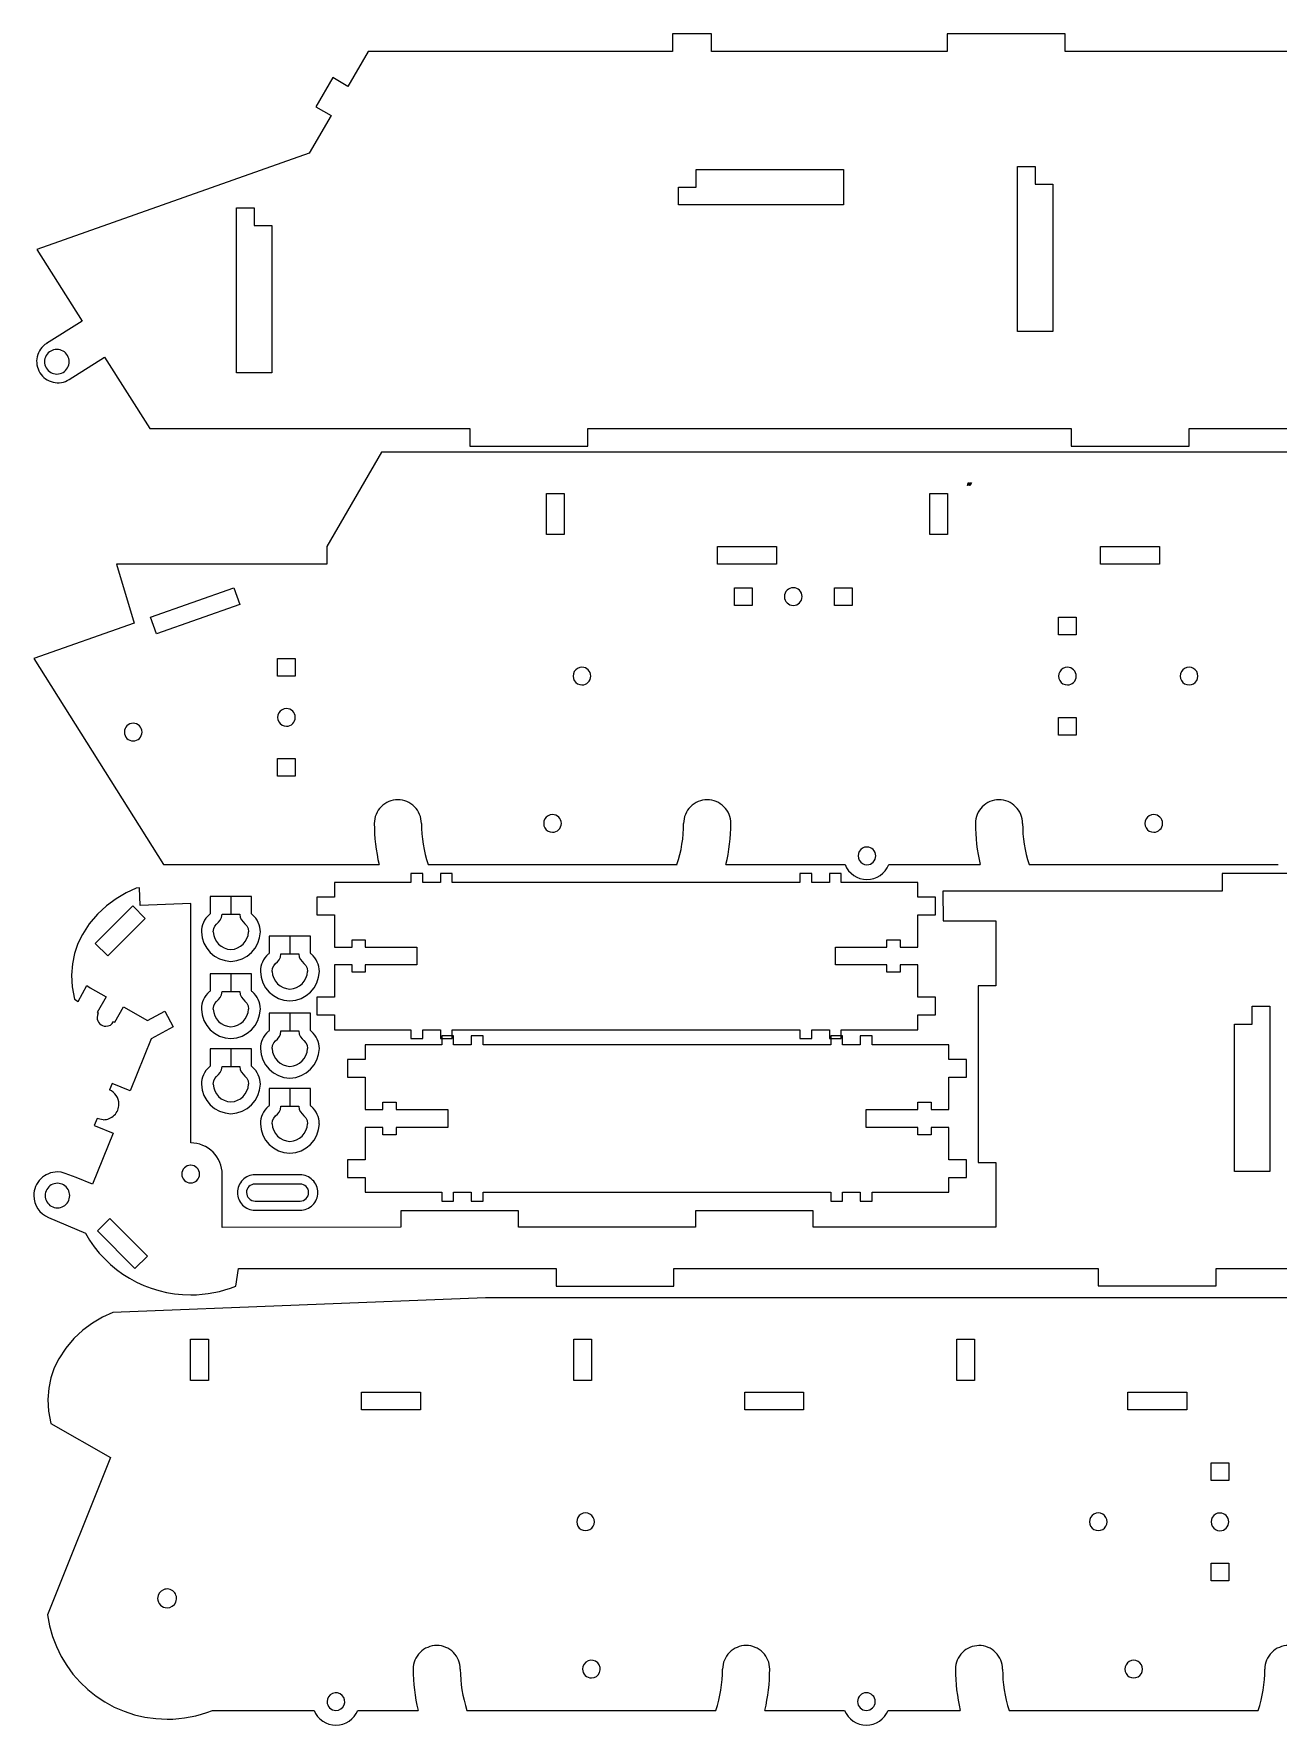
# Model space of a CAD drawing. Header units: millimetres. Extents: x -613 to 1214, y -641 to 836.
# Drawn here: x -611.4 to -294.7, y 291.6 to 722.1 of the extents above; entities that cross this region are included whole.
import ezdxf

# ---------------------------------------------------------------- set-up
doc = ezdxf.new("R2010")
doc.units = ezdxf.units.MM

msp = doc.modelspace()

# ---------------------------------------------------------------- linework, layer by layer
at = {"color": 7, "linetype": 'Continuous'}
for p, q in [((-438.9, 722.05), (-448.83, 722.05)), ((-448.83, 722.05), (-448.83, 717.55)), ((-438.9, 717.55), (-438.9, 722.05)), ((-348.9, 722.05), (-378.9, 722.05)), ((-378.9, 722.05), (-378.9, 717.55)), ((-348.9, 717.55), (-348.9, 722.05)), ((-526.29, 717.55), (-531.44, 708.66)), ((-448.83, 717.55), (-526.29, 717.55)), ((-378.9, 717.55), (-438.9, 717.55)), ((-277.85, 717.55), (-348.9, 717.55)), ((-535.33, 710.91), (-539.63, 703.48)), ((-531.44, 708.66), (-535.33, 710.91)), ((-539.63, 703.48), (-535.74, 701.23)), ((-535.74, 701.23), (-541.27, 691.67)), ((-541.27, 691.67), (-610.58, 667.18)), ((-442.83, 683.01), (-442.83, 687.51)), ((-442.83, 687.51), (-405.33, 687.51)), ((-405.33, 687.51), (-405.33, 678.51)), ((-361.08, 646.26), (-361.08, 688.26)), ((-361.08, 688.26), (-356.58, 688.26)), ((-356.58, 688.26), (-356.58, 683.76)), ((-447.33, 678.51), (-447.33, 683.01)), ((-447.33, 683.01), (-442.83, 683.01)), ((-356.58, 683.76), (-352.08, 683.76)), ((-352.08, 683.76), (-352.08, 646.26)), ((-559.83, 635.76), (-559.83, 677.76)), ((-559.83, 677.76), (-555.33, 677.76)), ((-555.33, 677.76), (-555.33, 673.26)), ((-405.33, 678.51), (-447.33, 678.51)), ((-555.33, 673.26), (-550.83, 673.26)), ((-550.83, 673.26), (-550.83, 635.76)), ((-610.58, 667.18), (-599.11, 648.93)), ((-599.11, 648.93), (-608.12, 643.24)), ((-352.08, 646.26), (-361.08, 646.26)), ((-352.08, 646.26), (-352.08, 646.26)), ((-602.4, 634.05), (-593.36, 639.78)), ((-593.36, 639.78), (-581.9, 621.56)), ((-550.83, 635.76), (-559.83, 635.76)), ((-581.9, 621.56), (-500.39, 621.56)), ((-500.39, 621.56), (-500.39, 617.07)), ((-470.38, 617.07), (-470.38, 621.56)), ((-470.38, 621.56), (-347.38, 621.56)), ((-347.38, 621.56), (-347.38, 617.07)), ((-317.38, 617.07), (-317.38, 621.56)), ((-317.38, 621.56), (-209.38, 621.56)), ((-500.39, 617.07), (-470.38, 617.07)), ((-347.38, 617.07), (-317.38, 617.07)), ((-522.88, 615.58), (-536.79, 591.57)), ((-161.38, 615.58), (-522.88, 615.58)), ((-480.88, 594.59), (-480.88, 605.09)), ((-480.88, 605.09), (-476.38, 605.09)), ((-476.38, 605.09), (-476.38, 594.59)), ((-383.38, 594.59), (-383.38, 605.09)), ((-383.38, 605.09), (-378.88, 605.09)), ((-378.88, 605.09), (-378.88, 594.59)), ((-476.38, 594.59), (-480.88, 594.59)), ((-378.88, 594.59), (-383.38, 594.59)), ((-536.79, 591.57), (-536.79, 587.1)), ((-437.38, 587.09), (-437.38, 591.59)), ((-437.38, 591.59), (-422.38, 591.59)), ((-422.38, 591.59), (-422.38, 587.09)), ((-339.88, 591.59), (-324.88, 591.59)), ((-339.88, 587.09), (-339.88, 591.59)), ((-324.88, 591.59), (-324.88, 587.09)), ((-536.79, 587.1), (-590.38, 587.09)), ((-590.38, 587.09), (-585.88, 572.08)), ((-422.38, 587.09), (-437.38, 587.09)), ((-324.88, 587.09), (-339.88, 587.09)), ((-581.69, 573.58), (-560.47, 581.07)), ((-560.47, 581.07), (-558.97, 576.83)), ((-433.1, 581.07), (-428.6, 581.07)), ((-433.1, 576.57), (-433.1, 581.07)), ((-428.6, 581.07), (-428.6, 576.57)), ((-407.6, 581.07), (-403.1, 581.07)), ((-407.6, 576.57), (-407.6, 581.07)), ((-403.1, 581.07), (-403.1, 576.57)), ((-580.19, 569.34), (-581.69, 573.58)), ((-558.97, 576.83), (-580.19, 569.34)), ((-428.6, 576.57), (-433.1, 576.57)), ((-403.1, 576.57), (-407.6, 576.57)), ((-350.6, 573.57), (-346.1, 573.57)), ((-350.6, 569.07), (-350.6, 573.57)), ((-346.1, 573.57), (-346.1, 569.07)), ((-585.88, 572.08), (-611.38, 563.09)), ((-346.1, 569.07), (-350.6, 569.07)), ((-611.38, 563.09), (-578.38, 510.59)), ((-549.35, 563.07), (-544.85, 563.07)), ((-549.35, 558.57), (-549.35, 563.07)), ((-544.85, 563.07), (-544.85, 558.57)), ((-544.85, 558.57), (-549.35, 558.57)), ((-350.6, 548.07), (-346.1, 548.07)), ((-350.6, 543.57), (-350.6, 548.07)), ((-346.1, 548.07), (-346.1, 543.57)), ((-346.1, 543.57), (-350.6, 543.57)), ((-549.35, 537.57), (-544.85, 537.57)), ((-549.35, 533.07), (-549.35, 537.57)), ((-544.85, 537.57), (-544.85, 533.07)), ((-544.85, 533.07), (-549.35, 533.07)), ((-578.38, 510.59), (-523.51, 510.59)), ((-512.4, 508.32), (-515.4, 508.32)), ((-515.4, 508.32), (-515.4, 506.07)), ((-512.4, 506.07), (-512.4, 508.32)), ((-511.06, 510.59), (-447.69, 510.59)), ((-504.9, 508.32), (-507.9, 508.32)), ((-507.9, 508.32), (-507.9, 506.07)), ((-504.9, 506.07), (-504.9, 508.32)), ((-435.23, 510.59), (-404.91, 510.59)), ((-413.4, 508.32), (-416.4, 508.32)), ((-416.4, 508.32), (-416.4, 506.07)), ((-413.4, 506.07), (-413.4, 508.32)), ((-405.9, 508.32), (-408.9, 508.32)), ((-408.9, 508.32), (-408.9, 506.07)), ((-405.9, 506.07), (-405.9, 508.32)), ((-393.78, 510.59), (-370.52, 510.59)), ((-358.07, 510.59), (-294.7, 510.59)), ((-278.95, 508.32), (-308.95, 508.32)), ((-308.95, 508.32), (-308.95, 503.82)), ((-584.48, 504.66), (-585.31, 504.62)), ((-584.3, 500.16), (-584.48, 504.66)), ((-515.4, 506.07), (-534.9, 506.07)), ((-534.9, 506.07), (-534.9, 502.32)), ((-507.9, 506.07), (-512.4, 506.07)), ((-416.4, 506.07), (-504.9, 506.07)), ((-408.9, 506.07), (-413.4, 506.07)), ((-386.4, 506.07), (-405.9, 506.07)), ((-386.4, 502.32), (-386.4, 506.07)), ((-308.95, 503.82), (-380, 503.82)), ((-380, 503.82), (-379.94, 496.27)), ((-595.76, 490.53), (-586.21, 500.08)), ((-586.21, 500.08), (-583.03, 496.9)), ((-584.28, 500.16), (-584.3, 500.16)), ((-571.42, 500.66), (-584.28, 500.16)), ((-571.42, 439.74), (-571.42, 500.66)), ((-563.48, 502.47), (-566.48, 502.47)), ((-566.48, 502.47), (-566.48, 498.09)), ((-558.98, 502.47), (-563.48, 502.47)), ((-561.23, 502.47), (-561.23, 497.97)), ((-555.98, 502.46), (-558.98, 502.47)), ((-555.98, 498.09), (-555.98, 502.46)), ((-534.9, 502.32), (-539.4, 502.32)), ((-539.4, 502.32), (-539.4, 497.82)), ((-381.9, 502.32), (-386.4, 502.32)), ((-381.9, 497.82), (-381.9, 502.32)), ((-583.03, 496.9), (-592.58, 487.35)), ((-563.48, 497.97), (-558.98, 497.97)), ((-539.4, 497.82), (-534.9, 497.82)), ((-534.9, 497.82), (-534.9, 489.57)), ((-386.4, 489.57), (-386.4, 497.82)), ((-386.4, 497.82), (-381.9, 497.82)), ((-379.94, 496.27), (-366.52, 496.27)), ((-366.52, 496.27), (-366.52, 479.77)), ((-548.48, 492.4), (-551.48, 492.4)), ((-551.48, 492.4), (-551.48, 488.02)), ((-543.98, 492.4), (-548.48, 492.4)), ((-546.23, 492.4), (-546.23, 487.9)), ((-540.98, 492.39), (-543.98, 492.4)), ((-540.98, 488.02), (-540.98, 492.39)), ((-530.4, 489.57), (-530.4, 491.44)), ((-530.4, 491.44), (-527.04, 491.44)), ((-527.04, 491.44), (-527.04, 489.57)), ((-394.26, 489.57), (-394.26, 491.44)), ((-394.26, 491.44), (-390.9, 491.44)), ((-390.9, 491.44), (-390.9, 489.57)), ((-592.58, 487.35), (-595.76, 490.53)), ((-548.48, 487.9), (-543.98, 487.9)), ((-534.9, 489.57), (-530.4, 489.57)), ((-527.04, 489.57), (-513.9, 489.57)), ((-513.9, 489.57), (-513.9, 485.07)), ((-407.4, 485.07), (-407.4, 489.57)), ((-407.4, 489.57), (-394.26, 489.57)), ((-390.9, 489.57), (-386.4, 489.57)), ((-563.48, 482.82), (-566.48, 482.82)), ((-566.48, 482.82), (-566.48, 478.44)), ((-558.98, 482.82), (-563.48, 482.82)), ((-561.23, 482.82), (-561.23, 478.32)), ((-555.98, 482.81), (-558.98, 482.82)), ((-555.98, 478.44), (-555.98, 482.81)), ((-530.4, 485.07), (-534.9, 485.07)), ((-534.9, 485.07), (-534.9, 476.82)), ((-530.4, 483.19), (-530.4, 485.07)), ((-527.04, 483.19), (-530.4, 483.19)), ((-513.9, 485.07), (-527.04, 485.07)), ((-527.04, 485.07), (-527.04, 483.19)), ((-394.26, 485.07), (-407.4, 485.07)), ((-394.26, 483.19), (-394.26, 485.07)), ((-390.9, 483.19), (-394.26, 483.19)), ((-386.4, 485.07), (-390.9, 485.07)), ((-390.9, 485.07), (-390.9, 483.19)), ((-386.4, 476.82), (-386.4, 485.07)), ((-600.14, 475.79), (-597.89, 479.81)), ((-597.89, 479.81), (-597.04, 479.21)), ((-597.04, 479.21), (-593, 476.91)), ((-563.48, 478.32), (-558.98, 478.32)), ((-366.52, 479.77), (-371.02, 479.77)), ((-371.02, 479.77), (-371.02, 434.77)), ((-601.05, 476.31), (-600.14, 475.79)), ((-593, 476.91), (-595.23, 472.99)), ((-590.77, 470.45), (-588.53, 474.37)), ((-588.53, 474.37), (-582.42, 470.9)), ((-534.9, 476.82), (-539.4, 476.82)), ((-539.4, 476.82), (-539.4, 472.32)), ((-381.9, 476.82), (-386.4, 476.82)), ((-381.9, 472.32), (-381.9, 476.82)), ((-301.28, 470.02), (-301.28, 474.52)), ((-301.28, 474.52), (-296.78, 474.52)), ((-296.78, 474.52), (-296.78, 432.52)), ((-595.23, 472.99), (-594.97, 472.85)), ((-591.07, 470.63), (-590.77, 470.45)), ((-582.42, 470.9), (-578.06, 473.29)), ((-575.9, 469.34), (-581.56, 466.24)), ((-578.06, 473.29), (-575.9, 469.34)), ((-548.48, 472.75), (-551.48, 472.75)), ((-551.48, 472.75), (-551.48, 468.37)), ((-543.98, 472.75), (-548.48, 472.75)), ((-546.23, 472.75), (-546.23, 468.25)), ((-540.98, 472.74), (-543.98, 472.75)), ((-540.98, 468.38), (-540.98, 472.74)), ((-539.4, 472.32), (-534.9, 472.32)), ((-534.9, 472.32), (-534.9, 468.57)), ((-386.4, 468.57), (-386.4, 472.32)), ((-386.4, 472.32), (-381.9, 472.32)), ((-305.78, 432.52), (-305.78, 470.02)), ((-305.78, 470.02), (-301.28, 470.02)), ((-581.56, 466.24), (-586.88, 453)), ((-548.48, 468.25), (-543.98, 468.25)), ((-534.9, 468.57), (-515.4, 468.57)), ((-515.4, 468.57), (-515.4, 466.32)), ((-515.4, 466.32), (-512.4, 466.32)), ((-512.4, 466.32), (-512.4, 468.57)), ((-512.4, 468.57), (-507.9, 468.57)), ((-507.9, 468.57), (-507.9, 466.32)), ((-507.9, 466.32), (-504.9, 466.32)), ((-504.54, 466.97), (-507.54, 466.97)), ((-507.54, 466.97), (-507.54, 464.72)), ((-504.9, 466.32), (-504.9, 468.57)), ((-504.9, 468.57), (-416.4, 468.57)), ((-504.54, 464.72), (-504.54, 466.97)), ((-497.04, 466.97), (-500.04, 466.97)), ((-500.04, 466.97), (-500.04, 464.72)), ((-497.04, 464.72), (-497.04, 466.97)), ((-416.4, 468.57), (-416.4, 466.32)), ((-416.4, 466.32), (-413.4, 466.32)), ((-413.4, 466.32), (-413.4, 468.57)), ((-413.4, 468.57), (-408.9, 468.57)), ((-408.9, 468.57), (-408.9, 466.32)), ((-408.9, 466.32), (-405.9, 466.32)), ((-405.54, 466.97), (-408.54, 466.97)), ((-408.54, 466.97), (-408.54, 464.72)), ((-405.9, 466.32), (-405.9, 468.57)), ((-405.9, 468.57), (-386.4, 468.57)), ((-405.54, 464.72), (-405.54, 466.97)), ((-398.04, 466.97), (-401.04, 466.97)), ((-401.04, 466.97), (-401.04, 464.72)), ((-398.04, 464.72), (-398.04, 466.97)), ((-563.48, 463.69), (-566.48, 463.69)), ((-566.48, 463.69), (-566.48, 459.32)), ((-558.98, 463.69), (-563.48, 463.69)), ((-561.23, 463.69), (-561.23, 459.19)), ((-555.98, 463.68), (-558.98, 463.69)), ((-555.98, 459.32), (-555.98, 463.68)), ((-527.04, 460.97), (-531.54, 460.97)), ((-531.54, 460.97), (-531.54, 456.47)), ((-507.54, 464.72), (-527.04, 464.72)), ((-527.04, 464.72), (-527.04, 460.97)), ((-500.04, 464.72), (-504.54, 464.72)), ((-408.54, 464.72), (-497.04, 464.72)), ((-401.04, 464.72), (-405.54, 464.72)), ((-378.54, 464.72), (-398.04, 464.72)), ((-378.54, 460.97), (-378.54, 464.72)), ((-374.04, 460.97), (-378.54, 460.97)), ((-374.04, 456.47), (-374.04, 460.97)), ((-563.48, 459.19), (-558.98, 459.19)), ((-531.54, 456.47), (-527.04, 456.47)), ((-527.04, 456.47), (-527.04, 448.22)), ((-378.54, 448.22), (-378.54, 456.47)), ((-378.54, 456.47), (-374.04, 456.47)), ((-591.49, 454.84), (-592.16, 453.27)), ((-586.88, 453), (-591.49, 454.84)), ((-548.48, 453.63), (-551.48, 453.63)), ((-551.48, 453.63), (-551.48, 449.25)), ((-543.98, 453.63), (-548.48, 453.63)), ((-546.23, 453.63), (-546.23, 449.13)), ((-540.98, 453.62), (-543.98, 453.63)), ((-540.98, 449.25), (-540.98, 453.62)), ((-548.48, 449.13), (-543.98, 449.13)), ((-527.04, 448.22), (-522.54, 448.22)), ((-522.54, 448.22), (-522.54, 450.09)), ((-522.54, 450.09), (-519.17, 450.09)), ((-519.17, 450.09), (-519.17, 448.22)), ((-519.17, 448.22), (-506.04, 448.22)), ((-506.04, 448.22), (-506.04, 443.72)), ((-399.54, 443.72), (-399.54, 448.22)), ((-399.54, 448.22), (-386.4, 448.22)), ((-386.4, 448.22), (-386.4, 450.09)), ((-386.4, 450.09), (-383.04, 450.09)), ((-383.04, 450.09), (-383.04, 448.22)), ((-383.04, 448.22), (-378.54, 448.22)), ((-595.26, 445.97), (-596, 444.21)), ((-596, 444.21), (-595.38, 443.94)), ((-595.38, 443.94), (-591.2, 442.26)), ((-522.54, 443.72), (-527.04, 443.72)), ((-527.04, 443.72), (-527.04, 435.47)), ((-522.54, 441.84), (-522.54, 443.72)), ((-506.04, 443.72), (-519.17, 443.72)), ((-519.17, 443.72), (-519.17, 441.84)), ((-386.4, 443.72), (-399.54, 443.72)), ((-386.4, 441.84), (-386.4, 443.72)), ((-378.54, 443.72), (-383.04, 443.72)), ((-383.04, 443.72), (-383.04, 441.84)), ((-378.54, 435.47), (-378.54, 443.72)), ((-591.2, 442.26), (-596.43, 429.24)), ((-519.17, 441.84), (-522.54, 441.84)), ((-383.04, 441.84), (-386.4, 441.84)), ((-527.04, 435.47), (-531.54, 435.47)), ((-531.54, 435.47), (-531.54, 430.97)), ((-374.04, 435.47), (-378.54, 435.47)), ((-374.04, 430.97), (-374.04, 435.47)), ((-600.59, 430.96), (-603.38, 432.01)), ((-596.43, 429.24), (-600.59, 430.96)), ((-573.72, 431.82), (-573.72, 431.82)), ((-573.72, 431.82), (-573.72, 431.82)), ((-563.44, 418.26), (-563.44, 431.75)), ((-543.62, 431.63), (-555.08, 431.63)), ((-531.54, 430.97), (-527.04, 430.97)), ((-527.04, 430.97), (-527.04, 427.22)), ((-378.54, 427.22), (-378.54, 430.97)), ((-378.54, 430.97), (-374.04, 430.97)), ((-371.02, 434.77), (-366.52, 434.77)), ((-366.52, 434.77), (-366.52, 418.27)), ((-296.78, 432.52), (-305.78, 432.52)), ((-296.78, 432.52), (-296.78, 432.52)), ((-543.6, 429.29), (-555.09, 429.29)), ((-527.04, 427.22), (-507.54, 427.22)), ((-507.54, 427.22), (-507.54, 424.97)), ((-504.54, 424.97), (-504.54, 427.22)), ((-504.54, 427.22), (-500.04, 427.22)), ((-500.04, 427.22), (-500.04, 424.97)), ((-497.04, 424.97), (-497.04, 427.22)), ((-497.04, 427.22), (-408.54, 427.22)), ((-408.54, 427.22), (-408.54, 424.97)), ((-405.54, 424.97), (-405.54, 427.22)), ((-405.54, 427.22), (-401.04, 427.22)), ((-401.04, 427.22), (-401.04, 424.97)), ((-398.04, 424.97), (-398.04, 427.22)), ((-398.04, 427.22), (-378.54, 427.22)), ((-555.09, 424.97), (-543.6, 424.97)), ((-555.08, 422.63), (-543.62, 422.63)), ((-488.03, 422.45), (-518.02, 422.45)), ((-518.02, 422.45), (-518.02, 418.27)), ((-507.54, 424.97), (-504.54, 424.97)), ((-500.04, 424.97), (-497.04, 424.97)), ((-488.03, 418.27), (-488.03, 422.45)), ((-413.02, 422.45), (-443.02, 422.45)), ((-443.02, 422.45), (-443.02, 418.27)), ((-413.02, 418.27), (-413.02, 422.45)), ((-408.54, 424.97), (-405.54, 424.97)), ((-401.04, 424.97), (-398.04, 424.97)), ((-607.63, 420.79), (-598.27, 416.78)), ((-595.2, 417.34), (-592.02, 420.52)), ((-592.02, 420.52), (-582.48, 410.97)), ((-518.02, 418.27), (-563.44, 418.26)), ((-443.02, 418.27), (-488.03, 418.27)), ((-366.52, 418.27), (-413.02, 418.27)), ((-585.66, 407.79), (-595.2, 417.34)), ((-582.48, 410.97), (-585.66, 407.79)), ((-559.95, 403.32), (-559.28, 407.82)), ((-559.28, 407.82), (-478.47, 407.82)), ((-478.47, 407.82), (-478.47, 403.32)), ((-448.47, 403.32), (-448.47, 407.82)), ((-448.47, 407.82), (-340.47, 407.82)), ((-340.47, 407.82), (-340.47, 403.34)), ((-310.47, 403.34), (-310.47, 407.82)), ((-310.47, 407.82), (-187.47, 407.82)), ((-478.47, 403.32), (-448.47, 403.32)), ((-340.47, 403.34), (-310.47, 403.34)), ((-496.47, 400.32), (-591.31, 396.62)), ((-134.97, 400.32), (-496.47, 400.32)), ((-571.47, 389.82), (-566.97, 389.82)), ((-571.47, 379.32), (-571.47, 389.82)), ((-566.97, 389.82), (-566.97, 379.32)), ((-473.97, 389.82), (-469.47, 389.82)), ((-473.97, 379.32), (-473.97, 389.82)), ((-469.47, 389.82), (-469.47, 379.32)), ((-376.47, 389.82), (-371.97, 389.82)), ((-376.47, 379.32), (-376.47, 389.82)), ((-371.97, 389.82), (-371.97, 379.32)), ((-566.97, 379.32), (-571.47, 379.32)), ((-469.47, 379.32), (-473.97, 379.32)), ((-371.97, 379.32), (-376.47, 379.32)), ((-527.97, 376.32), (-512.97, 376.32)), ((-527.97, 371.82), (-527.97, 376.32)), ((-512.97, 376.32), (-512.97, 371.82)), ((-430.47, 376.32), (-415.47, 376.32)), ((-430.47, 371.82), (-430.47, 376.32)), ((-415.47, 376.32), (-415.47, 371.82)), ((-332.97, 371.82), (-332.97, 376.32)), ((-332.97, 376.32), (-317.97, 376.32)), ((-317.97, 376.32), (-317.97, 371.82)), ((-512.97, 371.82), (-527.97, 371.82)), ((-415.47, 371.82), (-430.47, 371.82)), ((-317.97, 371.82), (-332.97, 371.82)), ((-607.06, 368.31), (-591.84, 359.66)), ((-591.84, 359.66), (-607.92, 319.64)), ((-311.76, 358.3), (-307.26, 358.3)), ((-311.76, 353.8), (-311.76, 358.3)), ((-307.26, 358.3), (-307.26, 353.8)), ((-307.26, 353.8), (-311.76, 353.8)), ((-311.76, 332.8), (-307.26, 332.8)), ((-311.76, 328.3), (-311.76, 332.8)), ((-307.26, 332.8), (-307.26, 328.3)), ((-307.26, 328.3), (-311.76, 328.3)), ((-565.96, 295.32), (-540.07, 295.32)), ((-528.94, 295.32), (-513.61, 295.32)), ((-501.15, 295.32), (-437.79, 295.32)), ((-425.33, 295.32), (-405.07, 295.32)), ((-393.94, 295.32), (-375.61, 295.32)), ((-363.15, 295.32), (-299.79, 295.32))]:
    msp.add_line(p, q, dxfattribs=at)
at = {"color": 7, "linetype": 'Continuous', "flags": 128}
for points in [[(-373.29, 607.79), (-373.62, 607.09), (-373.62, 607.09), (-373.79, 607.09), (-373.79, 607.09), (-373.59, 607.79), (-373.59, 607.79), (-373.29, 607.79)], [(-372.78, 607.79), (-373.11, 607.09), (-373.11, 607.09), (-373.29, 607.09), (-373.29, 607.09), (-373.09, 607.79), (-373.09, 607.79), (-372.78, 607.79)], [(-585.31, 504.62), (-587.88, 503.41), (-590.44, 501.89), (-592.9, 500.06), (-595.21, 497.94), (-597.28, 495.52), (-599.04, 492.81), (-600.16, 490.48), (-601.02, 487.98), (-601.57, 485.31), (-601.78, 482.48), (-601.62, 479.47), (-601.05, 476.31)], [(-566.48, 498.09), (-566.61, 497.95), (-566.72, 497.84)], [(-565.73, 493.47), (-565.61, 494.29), (-565.3, 494.93), (-564.87, 495.44), (-564.4, 495.92), (-563.95, 496.45), (-563.61, 497.11), (-563.48, 497.97)], [(-558.98, 497.97), (-558.86, 497.14), (-558.55, 496.51), (-558.12, 495.99), (-557.65, 495.51), (-557.2, 494.98), (-556.86, 494.33), (-556.73, 493.47)], [(-555.73, 497.84), (-555.87, 497.98), (-555.98, 498.09)], [(-551.48, 488.02), (-551.61, 487.88), (-551.72, 487.77)], [(-550.73, 483.4), (-550.61, 484.22), (-550.3, 484.86), (-549.87, 485.38), (-549.4, 485.85), (-548.95, 486.39), (-548.61, 487.04), (-548.48, 487.9)], [(-543.98, 487.9), (-543.86, 487.07), (-543.55, 486.44), (-543.12, 485.92), (-542.65, 485.45), (-542.2, 484.91), (-541.86, 484.26), (-541.73, 483.4)], [(-540.73, 487.77), (-540.87, 487.91), (-540.98, 488.02)], [(-566.48, 478.44), (-566.61, 478.3), (-566.72, 478.19)], [(-565.73, 473.82), (-565.61, 474.64), (-565.3, 475.28), (-564.87, 475.79), (-564.4, 476.27), (-563.95, 476.8), (-563.61, 477.46), (-563.48, 478.32)], [(-558.98, 478.32), (-558.86, 477.49), (-558.55, 476.86), (-558.12, 476.34), (-557.65, 475.86), (-557.2, 475.33), (-556.86, 474.68), (-556.73, 473.82)], [(-555.73, 478.19), (-555.87, 478.33), (-555.98, 478.44)], [(-594.97, 472.85), (-595.22, 472.23), (-595.29, 471.7)], [(-551.48, 468.37), (-551.61, 468.23), (-551.72, 468.12)], [(-550.73, 463.75), (-550.61, 464.58), (-550.3, 465.21), (-549.87, 465.73), (-549.4, 466.2), (-548.95, 466.74), (-548.61, 467.39), (-548.48, 468.25)], [(-543.98, 468.25), (-543.86, 467.43), (-543.55, 466.79), (-543.12, 466.27), (-542.65, 465.8), (-542.2, 465.26), (-541.86, 464.61), (-541.73, 463.75)], [(-540.73, 468.12), (-540.87, 468.27), (-540.98, 468.38)], [(-566.48, 459.32), (-566.61, 459.17), (-566.72, 459.06)], [(-565.73, 454.69), (-565.61, 455.52), (-565.3, 456.15), (-564.87, 456.67), (-564.4, 457.15), (-563.95, 457.68), (-563.61, 458.33), (-563.48, 459.19)], [(-558.98, 459.19), (-558.86, 458.37), (-558.55, 457.73), (-558.12, 457.22), (-557.65, 456.74), (-557.2, 456.21), (-556.86, 455.55), (-556.73, 454.69)], [(-555.73, 459.06), (-555.87, 459.21), (-555.98, 459.32)], [(-551.48, 449.25), (-551.61, 449.11), (-551.72, 449)], [(-550.73, 444.63), (-550.61, 445.45), (-550.3, 446.09), (-549.87, 446.61), (-549.4, 447.08), (-548.95, 447.62), (-548.61, 448.27), (-548.48, 449.13)], [(-543.98, 449.13), (-543.86, 448.3), (-543.55, 447.67), (-543.12, 447.15), (-542.65, 446.68), (-542.2, 446.14), (-541.86, 445.49), (-541.73, 444.63)], [(-540.73, 449), (-540.87, 449.14), (-540.98, 449.25)], [(-593.71, 445.66), (-594.6, 445.76), (-595.26, 445.97)], [(-603.38, 432.01), (-604.47, 432.29), (-605.38, 432.36)], [(-591.31, 396.62), (-593.88, 395.41), (-596.44, 393.89), (-598.9, 392.06), (-601.21, 389.94), (-603.28, 387.52), (-605.04, 384.81), (-606.17, 382.48), (-607.02, 379.99), (-607.57, 377.32), (-607.79, 374.48), (-607.63, 371.48), (-607.06, 368.31)]]:
    msp.add_lwpolyline(points, dxfattribs=at)
at = {"color": 7, "linetype": 'Continuous'}
for centre, radius, start, end in [((-605.26, 638.65), 5.41, 121.8418, 211.9368), ((-605.52, 638.59), 3.14, 89.9929, 270.0123), ((-605.52, 638.59), 3.14, 269.9969, 89.9979), ((-605.26, 638.64), 5.41, 211.8326, 301.9683), ((-418.1, 578.82), 2.25, 90.0026, 270.0008), ((-418.1, 578.82), 2.25, 269.9993, 89.9973), ((-471.88, 558.58), 2.25, 89.9993, 270.0046), ((-471.88, 558.58), 2.25, 270.0108, 89.9852), ((-348.35, 558.57), 2.25, 89.9993, 270.0062), ((-348.35, 558.57), 2.25, 269.9993, 89.9951), ((-317.38, 558.58), 2.25, 89.9977, 270.0042), ((-317.38, 558.58), 2.25, 269.9988, 89.9994), ((-547.1, 548.07), 2.25, 89.9977, 270.0039), ((-547.1, 548.07), 2.25, 270.001, 89.9975), ((-586.1, 544.32), 2.25, 90.0043, 270.0016), ((-586.1, 544.32), 2.25, 270.0043, 89.9899), ((-518.75, 521.09), 6, 89.9602, 180.0455), ((-518.74, 521.09), 6, 359.9588, 90.0362), ((-440.01, 521.09), 6, 89.963, 180.0421), ((-440, 521.09), 6, 359.9599, 90.0383), ((-365.76, 521.09), 6, 89.9596, 180.0468), ((-365.75, 521.09), 6, 359.9631, 90.0508), ((-479.29, 521.09), 45.45, 180.0055, 193.363), ((-479.39, 521.06), 33.35, 179.9614, 198.3105), ((-479.38, 521.08), 2.25, 89.9898, 270.0128), ((-479.38, 521.08), 2.25, 269.9997, 89.9977), ((-479.36, 521.06), 33.35, 341.6902, 0.037), ((-479.47, 521.09), 45.47, 346.6368, 359.9898), ((-326.28, 521.09), 45.48, 180.0096, 193.3597), ((-326.4, 521.06), 33.35, 179.9508, 198.3), ((-326.38, 521.08), 2.25, 89.9931, 270.0124), ((-326.38, 521.08), 2.25, 269.9981, 89.9964), ((-399.35, 512.82), 2.25, 89.9763, 270.0249), ((-399.35, 512.82), 2.25, 270.0043, 89.9946), ((-399.35, 512.81), 6, 201.8217, 269.9989), ((-399.35, 512.81), 6, 270.0036, 338.1756), ((-562.85, 493.42), 5.88, 131.2293, 179.5258), ((-559.69, 493.38), 5.97, 0.8516, 48.4082), ((-561.01, 493.68), 7.72, 181.5824, 268.4063), ((-561.01, 493.69), 4.73, 182.6767, 267.3212), ((-561.45, 493.69), 4.73, 272.6905, 357.3125), ((-561.44, 493.68), 7.72, 271.6004, 358.4102), ((-547.85, 483.35), 5.88, 131.2228, 179.5325), ((-544.69, 483.31), 5.97, 0.8476, 48.4068), ((-546.01, 483.61), 7.72, 181.5914, 268.411), ((-546.01, 483.62), 4.73, 182.6831, 267.3248), ((-546.45, 483.62), 4.73, 272.6774, 357.3157), ((-546.44, 483.61), 7.72, 271.5906, 358.4062), ((-562.85, 473.77), 5.88, 131.2379, 179.5275), ((-559.7, 473.73), 5.97, 0.8515, 48.4032), ((-561.01, 474.03), 7.72, 181.5848, 268.4118), ((-561.01, 474.04), 4.73, 182.6907, 267.327), ((-561.45, 474.04), 4.73, 272.6828, 357.3005), ((-561.44, 474.03), 7.72, 271.5938, 358.4088), ((-593.04, 471.7), 2.25, 179.9355, 270.0572), ((-593.04, 471.68), 2.23, 270.0904, 331.7842), ((-547.85, 463.7), 5.87, 131.207, 179.5278), ((-544.68, 463.67), 5.96, 0.8232, 48.4569), ((-546.01, 463.97), 7.72, 181.5914, 268.411), ((-546.01, 463.97), 4.73, 182.6831, 267.3248), ((-546.45, 463.97), 4.73, 272.6774, 357.3157), ((-546.44, 463.97), 7.72, 271.5906, 358.4062), ((-562.85, 454.64), 5.88, 131.2311, 179.5291), ((-559.69, 454.6), 5.97, 0.8481, 48.4067), ((-593.71, 449.62), 3.96, 359.9682, 66.9945), ((-561.01, 454.9), 7.72, 181.5879, 268.4126), ((-561.01, 454.91), 4.73, 182.6829, 267.3282), ((-561.45, 454.91), 4.73, 272.6813, 357.3085), ((-561.44, 454.9), 7.72, 271.5926, 358.4062), ((-593.7, 449.62), 3.96, 269.9526, 0.0344), ((-547.85, 444.58), 5.88, 131.2242, 179.5209), ((-544.69, 444.54), 5.96, 0.8484, 48.4164), ((-546.01, 444.84), 7.72, 181.5909, 268.4035), ((-546.01, 444.85), 4.73, 182.6846, 267.3298), ((-546.45, 444.85), 4.73, 272.6728, 357.3137), ((-546.44, 444.84), 7.72, 271.5991, 358.4056), ((-571.42, 431.76), 7.98, 359.968, 90.035), ((-605.38, 426.36), 6, 89.9612, 180.0407), ((-571.47, 431.82), 2.25, 89.9459, 180.0661), ((-571.47, 431.82), 2.25, 179.9692, 270.0358), ((-571.47, 431.82), 2.25, 359.9343, 90.0344), ((-571.47, 431.82), 2.25, 269.963, 0.0531), ((-555.08, 427.13), 4.5, 89.9641, 180.0351), ((-543.62, 427.13), 4.5, 359.9831, 90.0227), ((-605.38, 426.36), 6, 180.0041, 247.9252), ((-605.38, 426.35), 3.13, 89.9885, 270.0144), ((-605.38, 426.35), 3.13, 269.9912, 90.0059), ((-555.08, 427.12), 4.5, 179.9485, 270.0366), ((-555.1, 427.13), 2.16, 89.9425, 180.0218), ((-555.09, 427.13), 2.16, 179.9553, 270.0385), ((-543.61, 427.12), 4.5, 269.9567, 0.0571), ((-543.6, 427.13), 2.16, 0.0091, 90.03), ((-543.6, 427.13), 2.16, 269.9833, 0.0263), ((-571.48, 431.8), 30.71, 209.2755, 270.0239), ((-571.45, 431.74), 30.66, 269.9758, 292.0307), ((-470.97, 343.32), 2.25, 359.9847, 180.0153), ((-340.47, 343.32), 2.25, 359.9849, 180.0151), ((-309.51, 343.3), 2.25, 89.9977, 270.006), ((-309.51, 343.3), 2.25, 270.001, 89.9953), ((-470.97, 343.32), 2.25, 179.9898, 0.0102), ((-340.47, 343.32), 2.25, 179.9897, 0.0103), ((-577.47, 323.82), 2.4, 269.9938, 180.0119), ((-577.47, 323.82), 2.4, 179.9646, 270.056), ((-577.48, 323.8), 30.72, 187.7828, 270.0184), ((-508.85, 305.82), 6, 89.9614, 180.0393), ((-508.84, 305.82), 6, 359.9644, 90.0355), ((-430.1, 305.82), 6, 89.9643, 180.0359), ((-430.1, 305.82), 6, 359.9644, 90.0337), ((-370.84, 305.82), 5.99, 89.9532, 180.0487), ((-370.84, 305.82), 6, 359.9597, 90.039), ((-292.1, 305.82), 6, 89.963, 180.0388), ((-469.37, 305.83), 45.47, 180.0081, 193.3604), ((-469.49, 305.8), 33.35, 179.9609, 198.311), ((-469.47, 305.82), 2.25, 269.9881, 180.0115), ((-469.47, 305.82), 2.25, 179.9712, 270.0343), ((-469.46, 305.8), 33.36, 341.6886, 0.0335), ((-469.57, 305.83), 45.47, 346.6372, 359.989), ((-331.41, 305.81), 45.42, 179.9935, 193.3584), ((-331.46, 305.8), 33.38, 179.9625, 198.2941), ((-331.47, 305.82), 2.25, 359.9993, 180.0007), ((-331.47, 305.82), 2.25, 179.9935, 0.0065), ((-331.48, 305.8), 33.38, 341.6996, 0.0343), ((-534.51, 297.55), 2.25, 269.9821, 180.0042), ((-534.51, 297.55), 2.25, 179.9754, 270.012), ((-399.51, 297.55), 2.25, 0.0003, 179.9997), ((-399.51, 297.55), 2.25, 180.0057, 359.9943), ((-577.46, 323.78), 30.7, 269.9883, 292.0123), ((-534.51, 297.54), 5.99, 201.7956, 270.0161), ((-534.51, 297.55), 5.99, 269.9964, 338.1947), ((-399.51, 297.55), 5.99, 201.7998, 270.0195), ((-399.51, 297.55), 6, 270.0036, 338.1769)]:
    msp.add_arc(centre, radius, start, end, dxfattribs=at)

doc.saveas('drawing.dxf')
